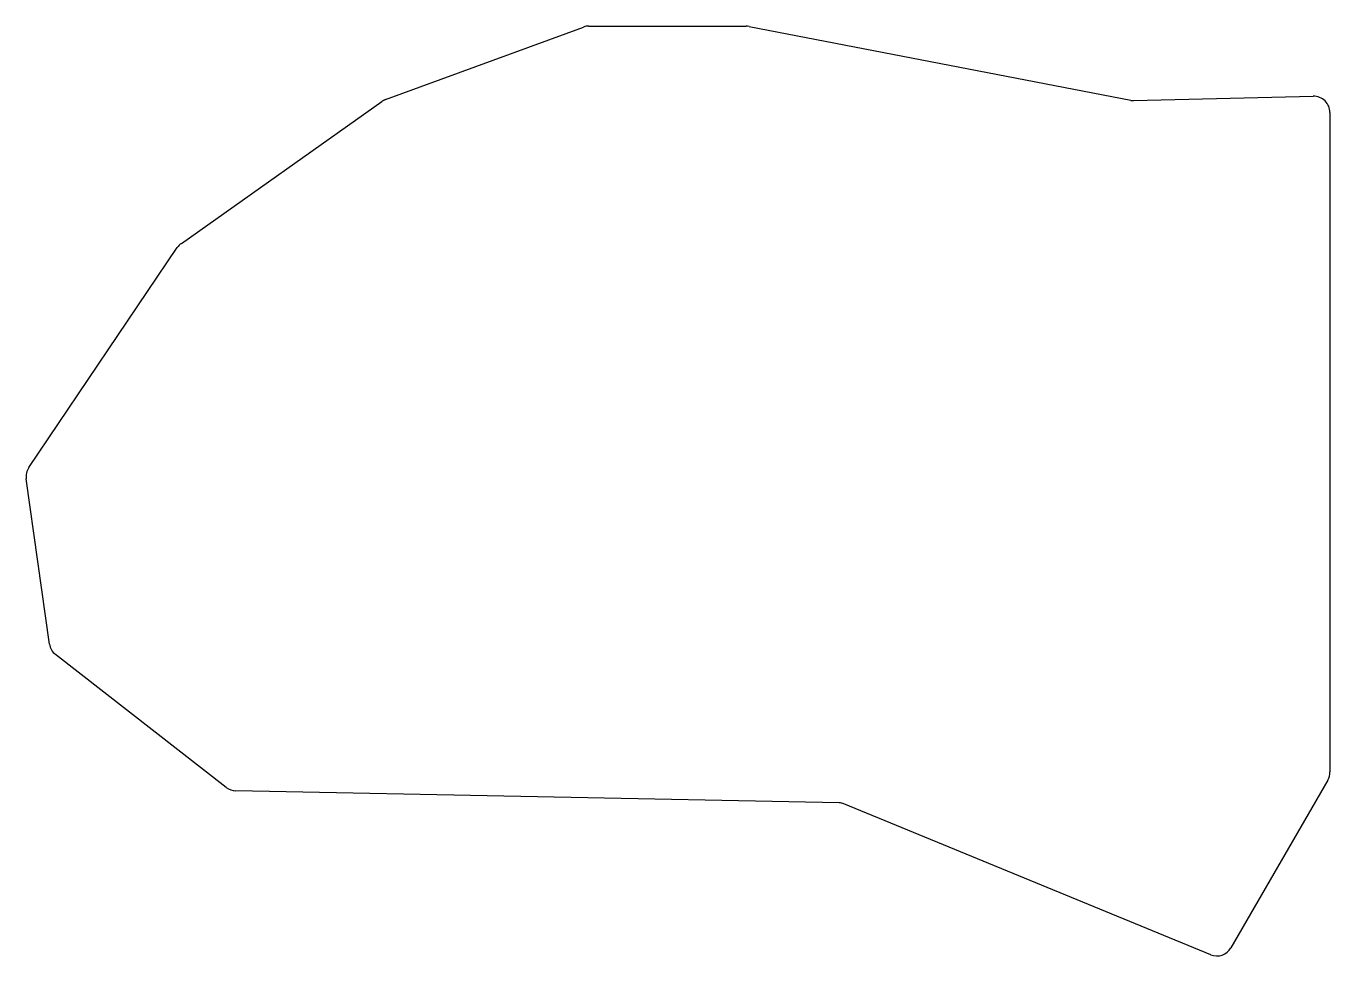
# Model space of a CAD drawing. Header units: millimetres. Extents: x 65 to 202, y -198 to -101.
import ezdxf

# ---------------------------------------------------------------- set-up
doc = ezdxf.new("R2010")
doc.units = ezdxf.units.MM

msp = doc.modelspace()

# ---------------------------------------------------------------- linework, layer by layer
for p, q in [((103.01, -108.34), (123.69, -100.75)), ((124.28, -100.65), (140.7, -100.65)), ((141.02, -100.68), (180.93, -108.41)), ((81.66, -123.37), (102.61, -108.55)), ((181.21, -108.44), (200.01, -107.99)), ((201.75, -109.69), (201.75, -178.65)), ((65.72, -146.82), (81.23, -123.81)), ((67.87, -165.28), (65.44, -148.01)), ((86.35, -180.27), (68.51, -166.38)), ((201.52, -179.5), (191.4, -197.04)), ((150.45, -181.88), (87.36, -180.63)), ((189.28, -197.76), (150.92, -181.98))]:
    msp.add_line(p, q)
for centre, radius, start, end in [((124.28, -102.35), 1.7, 90, 110.1508), ((140.7, -102.35), 1.7, 79.0352, 90), ((103.59, -109.94), 1.7, 110.1508, 125.2582), ((181.17, -107.14), 1.3, 259.0434, 271.3692), ((200.05, -109.69), 1.7, 0, 91.3692), ((82.64, -124.76), 1.7, 125.2654, 146.0095), ((67.13, -147.77), 1.7, 146.0167, 187.9938), ((69.55, -165.04), 1.7, 187.9938, 232.0979), ((200.05, -178.65), 1.7, 330.0227, 360), ((87.39, -178.93), 1.7, 232.0979, 268.8533), ((150.43, -183.18), 1.3, 67.6404, 88.8605), ((189.93, -196.19), 1.7, 247.6404, 330.0227)]:
    msp.add_arc(centre, radius, start, end)

doc.saveas('drawing.dxf')
